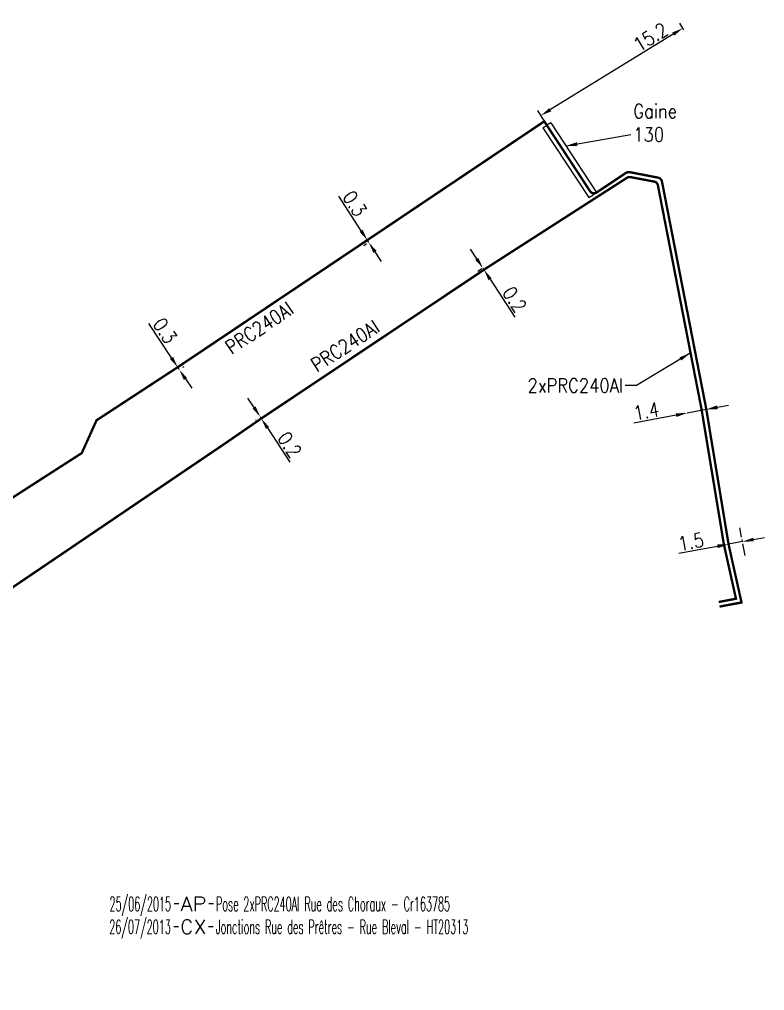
# Model space of a CAD drawing. Header units: millimetres. Extents: x 146000 to 146986, y 142991 to 144001.
# Drawn here: x 146502 to 146581.4, y 143010.4 to 143113.9 of the extents above; entities that cross this region are included whole.
import ezdxf
from ezdxf.enums import TextEntityAlignment as Align

# ---------------------------------------------------------------- set-up
doc = ezdxf.new("R2010")
doc.units = ezdxf.units.MM
doc.header["$PDMODE"] = 34
doc.linetypes.add('CENTER', pattern=[2, 1.25, -0.25, 0.25, -0.25])
doc.layers.get('0').update_dxf_attribs({"linetype": 'CONTINUOUS'})
doc.layers.get('Defpoints').update_dxf_attribs({"linetype": 'CONTINUOUS'})
for name, color, linetype in [('M_130', 3, 'M_ST_15'), ('M_400', 7, 'CONTINUOUS'), ('M_910', 7, 'CONTINUOUS')]:
    doc.layers.add(name, color=color, linetype=linetype)
doc.styles.get("Standard").update_dxf_attribs({"font": 'romans.shx', "width": 0.85})
doc.linetypes.add('M_ST_15', pattern='A,5,-0.3,["XX",Standard,S=1,R=0,X=0,Y=-0.5],-2.5', length=7.8)
doc.dimstyles.get("Standard").update_dxf_attribs({"dimtxt": 1.5, "dimasz": 1.2, "dimexe": 0.625, "dimexo": 0.625, "dimgap": 0.25, "dimtad": 1, "dimdec": 1, "dimzin": 0, "dimdsep": 46, "dimtxsty": 'Standard', "dimcen": -0.5, "dimadec": 0, "dimazin": 0, "dimtfac": 1, "dimtdec": 1, "dimtmove": 0, "dimatfit": 3, "dimfxl": 0, "dimtolj": 1, "dimtzin": 0, "dimarcsym": 0})

# ---------------------------------------------------------------- blocks, each defined once
blk = doc.blocks.new('*D2')
at = {"layer": 'Defpoints', "color": 0, "linetype": 'Continuous', "transparency": 16777216}
for p in [(146573.09, 143112.27), (146557.54, 143103.66), (146558.17, 143102.63)]:
    blk.add_point(p, dxfattribs=at)
at = {"layer": 'M_130', "color": 0, "linetype": 'Continuous', "lineweight": -2, "transparency": 16777216}
for p, q in [((146572.76, 143112.8), (146572.33, 143113.49)), ((146571.64, 143112.33), (146558.56, 143104.29)), ((146557.84, 143103.16), (146557.21, 143104.19))]:
    blk.add_line(p, q, dxfattribs=at)
at = {"layer": 'M_130', "color": 0, "linetype": 'Continuous', "transparency": 16777216}
for points in [[(146571.53, 143112.5), (146571.74, 143112.16), (146572.66, 143112.96)], [(146558.45, 143104.46), (146558.66, 143104.11), (146557.54, 143103.66)]]:
    blk.add_solid(points, dxfattribs=at)
at = {"layer": 'M_130', "color": 0, "linetype": 'Continuous', "transparency": 16777216, "insert": (146569.23, 143112.02), "char_height": 1.5, "attachment_point": 5, "rotation": 31.5955}
blk.add_mtext('\\A1;15.2', dxfattribs=at)
blk = doc.blocks.new('*D3')
at = {"layer": 'Defpoints', "color": 0, "linetype": 'Continuous', "transparency": 16777216}
for p in [(146539.2, 143090.13), (146539.33, 143090.57), (146539.49, 143090.32)]:
    blk.add_point(p, dxfattribs=at)
at = {"layer": 'M_130', "color": 0, "linetype": 'Continuous', "lineweight": -2, "transparency": 16777216}
for p, q in [((146538.38, 143091.39), (146536, 143095.05)), ((146538.81, 143090.23), (146538.52, 143090.04)), ((146538.97, 143089.98), (146538.68, 143089.79)), ((146539.2, 143090.13), (146539.04, 143090.38)), ((146539.86, 143089.13), (146540.51, 143088.12))]:
    blk.add_line(p, q, dxfattribs=at)
at = {"layer": 'M_130', "color": 0, "linetype": 'Continuous', "transparency": 16777216}
for points in [[(146538.55, 143091.5), (146538.22, 143091.28), (146539.04, 143090.38)], [(146540.03, 143089.24), (146539.69, 143089.02), (146539.2, 143090.13)]]:
    blk.add_solid(points, dxfattribs=at)
at = {"layer": 'M_130', "color": 0, "linetype": 'Continuous', "transparency": 16777216, "insert": (146537.7, 143094.27), "char_height": 1.5, "attachment_point": 5, "rotation": 303.1173}
blk.add_mtext('\\A1;0.3', dxfattribs=at)
blk = doc.blocks.new('*D4')
at = {"layer": 'Defpoints', "color": 0, "linetype": 'Continuous', "transparency": 16777216}
for p in [(146518.71, 143076.75), (146518.87, 143076.5), (146519.01, 143076.59)]:
    blk.add_point(p, dxfattribs=at)
at = {"layer": 'M_130', "color": 0, "linetype": 'Continuous', "lineweight": -2, "transparency": 16777216}
for p, q in [((146518.18, 143077.84), (146515.78, 143081.49)), ((146519.01, 143076.59), (146518.84, 143076.84)), ((146519.23, 143077.1), (146519.36, 143077.18)), ((146519.39, 143076.85), (146519.53, 143076.93)), ((146519.67, 143075.59), (146520.33, 143074.59))]:
    blk.add_line(p, q, dxfattribs=at)
at = {"layer": 'M_130', "color": 0, "linetype": 'Continuous', "transparency": 16777216}
for points in [[(146518.35, 143077.95), (146518.01, 143077.73), (146518.84, 143076.84)], [(146519.83, 143075.7), (146519.5, 143075.48), (146519.01, 143076.59)]]:
    blk.add_solid(points, dxfattribs=at)
at = {"layer": 'M_130', "color": 0, "linetype": 'Continuous', "transparency": 16777216, "insert": (146517.48, 143080.72), "char_height": 1.5, "attachment_point": 5, "rotation": 303.3857}
blk.add_mtext('\\A1;0.3', dxfattribs=at)
blk = doc.blocks.new('*D7')
at = {"layer": 'Defpoints', "color": 0, "linetype": 'Continuous', "transparency": 16777216}
for p in [(146527.66, 143071.56), (146527.75, 143071.37), (146527.77, 143071.39)]:
    blk.add_point(p, dxfattribs=at)
at = {"layer": 'M_130', "color": 0, "linetype": 'Continuous', "lineweight": -2, "transparency": 16777216}
for p, q in [((146526.98, 143072.55), (146526.33, 143073.55)), ((146527.14, 143071.22), (146527.12, 143071.2)), ((146527.64, 143071.54), (146527.75, 143071.37)), ((146527.25, 143071.05), (146527.22, 143071.03)), ((146528.4, 143070.37), (146530.79, 143066.71))]:
    blk.add_line(p, q, dxfattribs=at)
at = {"layer": 'M_130', "color": 0, "linetype": 'Continuous', "transparency": 16777216}
for points in [[(146527.15, 143072.66), (146526.82, 143072.44), (146527.64, 143071.54)], [(146528.57, 143070.48), (146528.24, 143070.26), (146527.75, 143071.37)]]:
    blk.add_solid(points, dxfattribs=at)
at = {"layer": 'M_130', "color": 0, "linetype": 'Continuous', "transparency": 16777216, "insert": (146530.76, 143068.58), "char_height": 1.5, "attachment_point": 5, "rotation": 303.0989}
blk.add_mtext('\\A1;0.2', dxfattribs=at)
blk = doc.blocks.new('*D8')
at = {"layer": 'Defpoints', "color": 0, "linetype": 'Continuous', "transparency": 16777216}
for p in [(146551.78, 143087.67), (146551.36, 143087.4), (146551.89, 143087.5)]:
    blk.add_point(p, dxfattribs=at)
at = {"layer": 'M_130', "color": 0, "linetype": 'Continuous', "lineweight": -2, "transparency": 16777216}
for p, q in [((146550.7, 143088.4), (146550.05, 143089.41)), ((146551.26, 143087.33), (146550.84, 143087.05)), ((146551.37, 143087.16), (146550.94, 143086.89)), ((146551.36, 143087.4), (146551.47, 143087.23)), ((146552.12, 143086.22), (146554.76, 143082.19))]:
    blk.add_line(p, q, dxfattribs=at)
at = {"layer": 'M_130', "color": 0, "linetype": 'Continuous', "transparency": 16777216}
for points in [[(146550.87, 143088.51), (146550.54, 143088.29), (146551.36, 143087.4)], [(146552.29, 143086.33), (146551.96, 143086.11), (146551.47, 143087.23)]]:
    blk.add_solid(points, dxfattribs=at)
at = {"layer": 'M_130', "color": 0, "linetype": 'Continuous', "transparency": 16777216, "insert": (146554.73, 143084.06), "char_height": 1.5, "attachment_point": 5, "rotation": 303.0989}
blk.add_mtext('\\A1;0.2', dxfattribs=at)
blk = doc.blocks.new('*D43')
at = {"layer": 'Defpoints', "color": 0, "linetype": 'Continuous', "transparency": 16777216}
for p in [(146575.17, 143072.35), (146573.13, 143071.96), (146573.13, 143071.96)]:
    blk.add_point(p, dxfattribs=at)
at = {"layer": 'M_130', "color": 0, "linetype": 'Continuous', "lineweight": -2, "transparency": 16777216}
for p, q in [((146575.17, 143072.35), (146573.13, 143071.96)), ((146576.35, 143072.57), (146577.53, 143072.8)), ((146571.95, 143071.74), (146567.46, 143070.88))]:
    blk.add_line(p, q, dxfattribs=at)
at = {"layer": 'M_130', "color": 0, "linetype": 'Continuous', "transparency": 16777216}
for points in [[(146576.31, 143072.77), (146576.38, 143072.37), (146575.17, 143072.35)], [(146571.91, 143071.93), (146571.99, 143071.54), (146573.13, 143071.96)]]:
    blk.add_solid(points, dxfattribs=at)
at = {"layer": 'M_130', "color": 0, "linetype": 'Continuous', "transparency": 16777216, "insert": (146568.77, 143072.15), "char_height": 1.5, "attachment_point": 5, "rotation": 10.7617}
blk.add_mtext('\\A1;1.4', dxfattribs=at)
blk = doc.blocks.new('*D44')
at = {"layer": 'Defpoints', "color": 0, "linetype": 'Continuous', "transparency": 16777216}
for p in [(146577.54, 143057.97), (146579.02, 143058.25), (146579.02, 143058.25)]:
    blk.add_point(p, dxfattribs=at)
at = {"layer": 'M_130', "color": 0, "linetype": 'Continuous', "lineweight": -2, "transparency": 16777216}
for p, q in [((146578.9, 143058.87), (146578.9, 143058.87)), ((146580.2, 143058.47), (146581.38, 143058.7)), ((146576.37, 143057.75), (146572.25, 143056.98)), ((146577.43, 143058.59), (146577.43, 143058.59)), ((146579.02, 143058.25), (146577.54, 143057.97))]:
    blk.add_line(p, q, dxfattribs=at)
at = {"layer": 'M_130', "color": 0, "linetype": 'Continuous', "transparency": 16777216}
for points in [[(146580.16, 143058.67), (146580.23, 143058.28), (146579.02, 143058.25)], [(146576.33, 143057.95), (146576.4, 143057.56), (146577.54, 143057.97)]]:
    blk.add_solid(points, dxfattribs=at)
at = {"layer": 'M_130', "color": 0, "linetype": 'Continuous', "transparency": 16777216, "insert": (146573.53, 143058.24), "char_height": 1.5, "attachment_point": 5, "rotation": 10.6611}
blk.add_mtext('\\A1;1.5', dxfattribs=at)
blk = doc.blocks.new('GIS_MODF')
at = {"color": 0, "linetype": 'Continuous', "flags": 128}
for points in [[(-2.18, -0.01), (-1.68, -0.01)], [(1.52, -0.01), (2.02, -0.01)]]:
    blk.add_lwpolyline(points, dxfattribs=at)
at = {"color": 0, "linetype": 'Continuous', "width": 0.5}
blk.add_attdef('DATE', text='', height=1.5, dxfattribs=at).set_placement((-2.5, -0.8), align=Align.RIGHT)
at = {"color": 0, "linetype": 'Continuous', "width": 1.771291}
blk.add_attdef('USER', text='', height=1.5, dxfattribs=at).set_placement((-1.51, -0.8), (1.28, -0.8), align=Align.FIT)
at = {"color": 0, "linetype": 'Continuous', "width": 0.5}
blk.add_attdef('DESC', (2.29, -0.8), '', height=1.5, dxfattribs=at)

msp = doc.modelspace()

# ---------------------------------------------------------------- linework, layer by layer
at = {"layer": 'M_130', "const_width": 0.25}
for points in [[(146576.58, 143051.33), (146578.92, 143051.77), (146577.54, 143057.97), (146575.17, 143072.35), (146570.44, 143096.64, 0.305717), (146570.04, 143097.04), (146566.99, 143097.63, 0.197481), (146566.61, 143097.55), (146563.48, 143095.46, -0.416392), (146562.78, 143095.6), (146557.9, 143103.04), (146539.04, 143090.38), (146518.84, 143076.84), (146510.19, 143071.18), (146508.62, 143067.69), (146497.04, 143060.24)], [(146576.49, 143051.82), (146578.33, 143052.17), (146577.04, 143057.96), (146574.68, 143072.25), (146570.01, 143096.22, 0.306648), (146569.61, 143096.62), (146567.09, 143097.1, 0.192119), (146566.72, 143097.03), (146551.89, 143087.5), (146527.77, 143071.39), (146523.94, 143068.75), (146494.43, 143048.76), (146484.9, 143042.41), (146481.4, 143034.75), (146479.4, 143029.67), (146477.67, 143025.26), (146475.69, 143020.26), (146475.13, 143018.16), (146474.65, 143014.74), (146474.32, 143013.05), (146469.5, 143014.52), (146461.71, 143010.54)]]:
    msp.add_lwpolyline(points, format="xyb", dxfattribs=at)
at = {"layer": 'M_130', "color": 7, "linetype": 'CENTER', "flags": 128}
msp.add_lwpolyline([(146579.31, 143056.78), (146579.31, 143056.78), (146578.73, 143059.73)], dxfattribs=at)
at = {"layer": 'M_400', "color": 7, "linetype": 'CONTINUOUS'}
for p, q in [((146557.75, 143102.35), (146558.17, 143102.63)), ((146557.75, 143102.35), (146562.64, 143094.91)), ((146558.59, 143102.9), (146558.17, 143102.63)), ((146558.59, 143102.9), (146563.48, 143095.46)), ((146562.64, 143094.91), (146563.06, 143095.18)), ((146563.48, 143095.46), (146563.06, 143095.18))]:
    msp.add_line(p, q, dxfattribs=at)

# ---------------------------------------------------------------- block references
at = {"layer": 'M_910'}
ref = msp.add_blockref('GIS_MODF', (146520.63, 143019.69), dxfattribs=at)
ref.add_attrib('DATE', '25/06/2015', dxfattribs={"layer": '0', "color": 0, "linetype": 'Continuous', "height": 1.5, "width": 0.5}).set_placement((146518.13, 143018.89), align=Align.RIGHT)
ref.add_attrib('USER', 'AP', dxfattribs={"layer": '0', "color": 0, "linetype": 'Continuous', "height": 1.5, "width": 1.082456}).set_placement((146519.13, 143018.89), (146521.91, 143018.89), align=Align.FIT)
ref.add_attrib('DESC', 'Pose 2xPRC240Al Rue des Choraux - Cr163785', (146522.92, 143018.89), dxfattribs={"layer": '0', "color": 0, "linetype": 'Continuous', "height": 1.5, "width": 0.5})
ref = msp.add_blockref('GIS_MODF', (146520.61, 143017.25), dxfattribs=at)
ref.add_attrib('DATE', '26/07/2013', dxfattribs={"layer": '0', "color": 0, "linetype": 'Continuous', "height": 1.5, "width": 0.5}).set_placement((146518.11, 143016.45), align=Align.RIGHT)
ref.add_attrib('USER', 'CX', dxfattribs={"layer": '0', "color": 0, "linetype": 'Continuous', "height": 1.5, "width": 1.025485}).set_placement((146519.1, 143016.45), (146521.89, 143016.45), align=Align.FIT)
ref.add_attrib('DESC', 'Jonctions Rue des Prêtres - Rue Bleval - HT20313', (146522.9, 143016.45), dxfattribs={"layer": '0', "color": 0, "linetype": 'Continuous', "height": 1.5, "width": 0.5})

# ---------------------------------------------------------------- texts
at = {"layer": 'M_130', "linetype": 'Continuous', "width": 0.85}
for rotation, p in [(33.841, (146527.52, 143081.03)), (33.0989, (146536.68, 143079.13))]:
    msp.add_text('PRC240Al', height=1.5, rotation=rotation, dxfattribs=at).set_placement(p, align=Align.MIDDLE)
at = {"layer": 'M_130', "linetype": 'Continuous', "insert": (146566.29, 143074.13), "char_height": 1.5, "attachment_point": 9}
msp.add_mtext('2xPRC240Al', dxfattribs=at)
at = {"layer": 'M_400', "linetype": 'Continuous', "insert": (146567.39, 143100.88), "char_height": 1.5, "attachment_point": 7}
msp.add_mtext('Gaine^J130', dxfattribs=at)

# ---------------------------------------------------------------- dimensions: what is measured, and where the dimension line sits
at = {"layer": 'M_130', "linetype": 'Continuous'}
dim = msp.add_linear_dim(base=(146557.54, 143103.66), p1=(146573.09, 143112.27), p2=(146558.17, 143102.63), angle=31.5955, text='15.2', dimstyle='Standard', override={"dimse1": 0}, dxfattribs=at)
dim.commit()
dim.dimension.update_dxf_attribs({"geometry": '*D2', "text_midpoint": (146569.75, 143111.17), "dimtype": 160})
for base, p1, p2, angle, picture, middle in [((146539.2, 143090.13), (146539.33, 143090.57), (146539.49, 143090.32), 303.1173, '*D3', (146536.86, 143093.72)), ((146519.01, 143076.59), (146518.71, 143076.75), (146518.87, 143076.5), 303.3857, '*D4', (146516.65, 143080.17))]:
    dim = msp.add_linear_dim(base=base, p1=p1, p2=p2, angle=angle, dimstyle='Standard', override={"dimdec": 1}, dxfattribs=at)
    dim.commit()
    dim.dimension.update_dxf_attribs({"geometry": picture, "text_midpoint": middle, "dimtype": 160})
for base, p1, p2, angle, text, picture, middle in [((146551.36, 143087.4), (146551.89, 143087.5), (146551.78, 143087.67), 123.0989, '0.2', '*D8', (146553.89, 143083.51)), ((146527.75, 143071.37), (146527.66, 143071.56), (146527.77, 143071.39), 303.0989, '0.2', '*D7', (146529.92, 143068.04)), ((146573.13, 143071.96), (146575.17, 143072.35), (146573.13, 143071.96), 10.7617, '1.4', '*D43', (146568.96, 143071.17))]:
    dim = msp.add_linear_dim(base=base, p1=p1, p2=p2, angle=angle, text=text, dimstyle='Standard', dxfattribs=at)
    dim.commit()
    dim.dimension.update_dxf_attribs({"geometry": picture, "text_midpoint": middle, "dimtype": 160})
dim = msp.add_linear_dim(base=(146579.02, 143058.25), p1=(146577.54, 143057.97), p2=(146579.02, 143058.25), angle=190.6611, dimstyle='Standard', dxfattribs=at)
dim.commit()
dim.dimension.update_dxf_attribs({"geometry": '*D44', "text_midpoint": (146573.72, 143057.25), "dimtype": 160})

# ---------------------------------------------------------------- leaders
at = {"layer": 'M_130', "linetype": 'Continuous', "annotation_type": 0, "has_hookline": 1, "hookline_direction": 1, "text_width": 10.87}
msp.add_leader([(146573.44, 143078.34), (146567.74, 143074.88), (146566.54, 143074.88)], dimstyle='Standard', override={"dimgap": 0.25, "dimtad": 0}, dxfattribs=at)
at = {"layer": 'M_400', "linetype": 'Continuous', "annotation_type": 0, "has_hookline": 1, "hookline_direction": 0, "text_width": 4.8}
msp.add_leader([(146560.22, 143100.42), (146567.14, 143101.63)], dimstyle='Standard', override={"dimgap": 0.25, "dimtad": 0}, dxfattribs=at)

doc.saveas('drawing.dxf')
